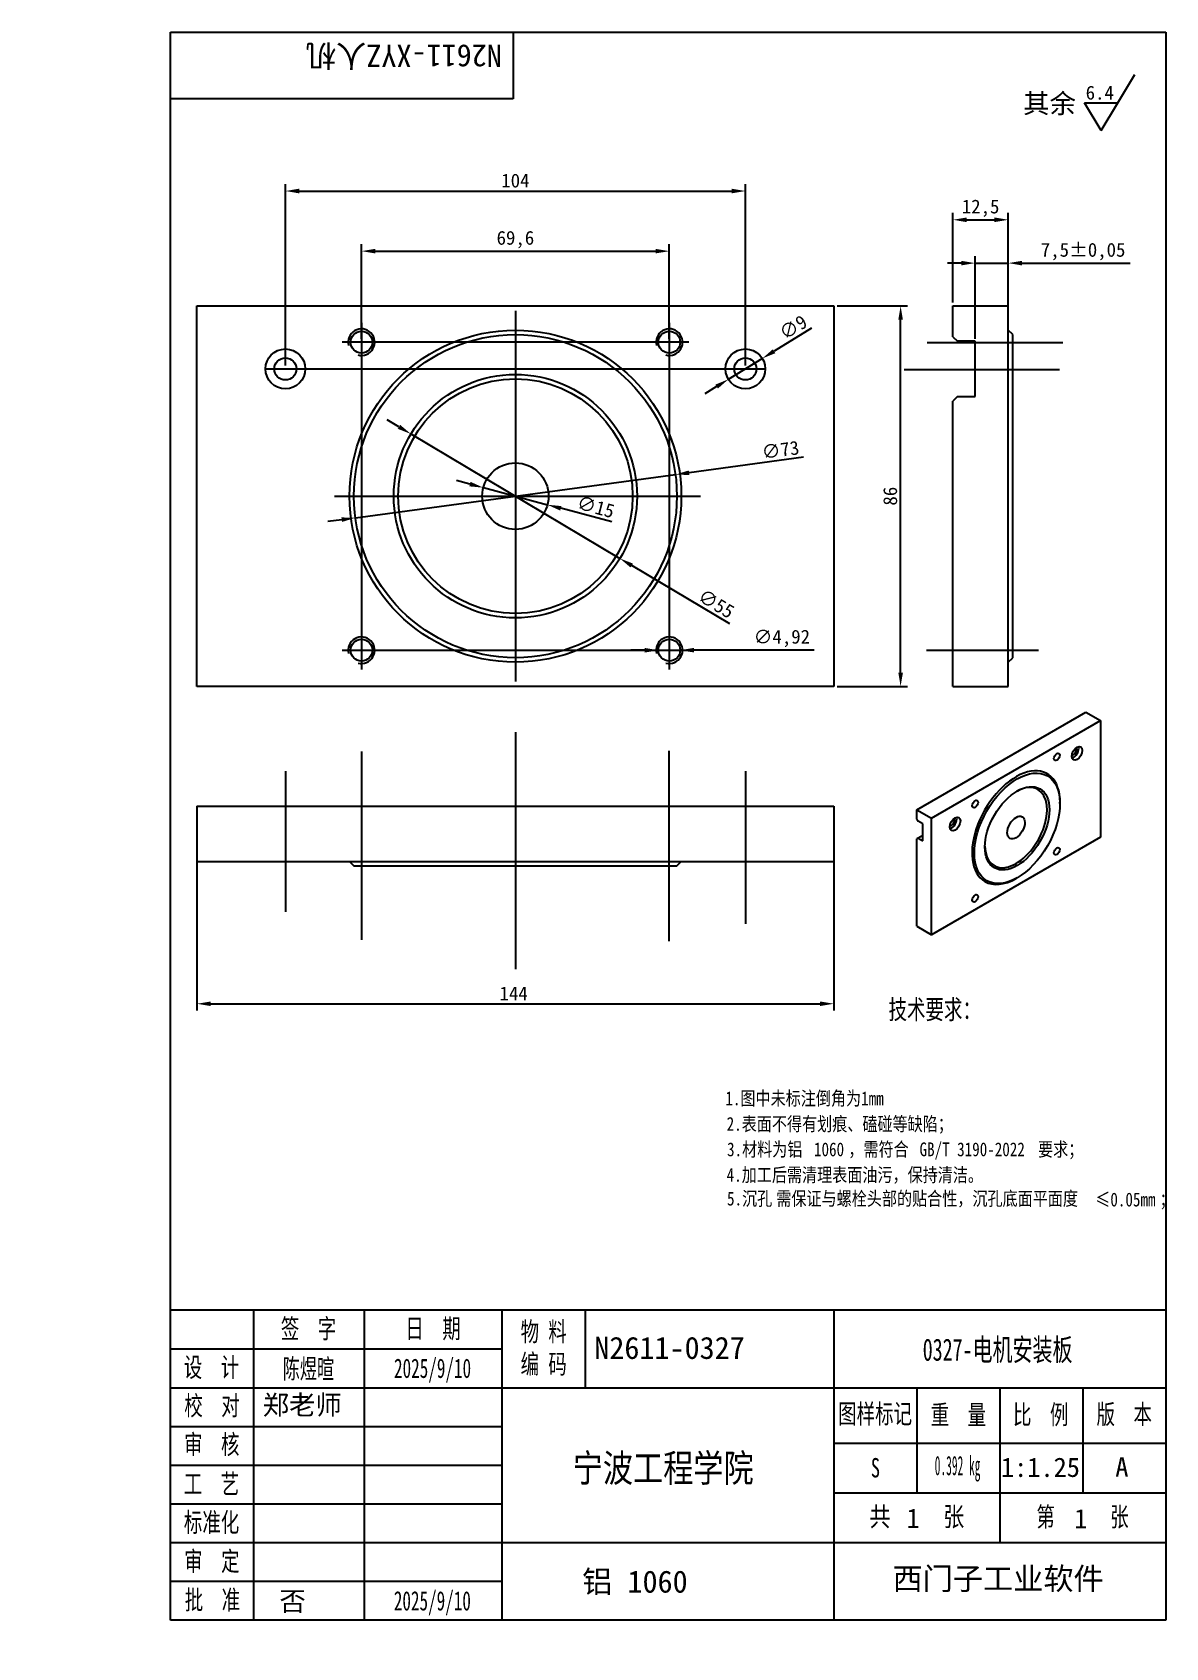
# Model space of a CAD drawing. Header units: millimetres. Extents: x 0 to 205, y 0 to 292.
import ezdxf
from ezdxf import colors
from ezdxf.entities.mleader import LeaderData, LeaderLine
from ezdxf.lldxf.tags import DXFTag
from ezdxf.math import Vec2, Vec3

# ---------------------------------------------------------------- set-up
doc = ezdxf.new("R2010")
doc.units = ezdxf.units.MM
for name, color, linetype in [('0327-电机安装板', 7, 'Continuous'), ('Default', 7, 'Continuous'), ('图框', 7, 'Continuous')]:
    doc.layers.add(name, color=color, linetype=linetype)
doc.styles.add('MtXpl_', font='SimSun.ttf')
doc.styles.add('SEACAD_Arial', font='arial.ttf', dxfattribs={"width": 0.8})
tags = doc.linetypes.add('CENTER2', pattern=[28.575, 19.05, -3.175, 3.175, -3.175]).pattern_tags.tags
tags[10:11] = [DXFTag(74, 4), DXFTag(75, 0), DXFTag(340, '0'), DXFTag(46, 0.0), DXFTag(50, 0.0), DXFTag(44, 0.0), DXFTag(45, 0.0)]
tags[8:9] = [DXFTag(74, 4), DXFTag(75, 0), DXFTag(340, '0'), DXFTag(46, 0.0), DXFTag(50, 0.0), DXFTag(44, 0.0), DXFTag(45, 0.0)]
tags[6:7] = [DXFTag(74, 4), DXFTag(75, 0), DXFTag(340, '0'), DXFTag(46, 0.0), DXFTag(50, 0.0), DXFTag(44, 0.0), DXFTag(45, 0.0)]
tags[4:5] = [DXFTag(74, 4), DXFTag(75, 0), DXFTag(340, '0'), DXFTag(46, 0.0), DXFTag(50, 0.0), DXFTag(44, 0.0), DXFTag(45, 0.0)]
doc.dimstyles.new('ISO-25', dxfattribs={"dimtxt": 2.5, "dimasz": 2.5, "dimexe": 1.25, "dimexo": 0.625, "dimtad": 1, "dimlfac": 1.25, "dimtxsty": 'Standard', "dimcen": 2.5, "dimclrd": 4, "dimadec": 0, "dimazin": 0, "dimtfac": 1, "dimtmove": 0, "dimatfit": 3, "dimfxl": 1, "dimarcsym": 0})

# ---------------------------------------------------------------- blocks, each defined once
blk = doc.blocks.new('SEANNOT_GROUP')
at = {"layer": 'Default', "color": 7, "linetype": 'CENTER2'}
blk.add_line((42.28, 231.16), (132.48, 231.16), dxfattribs=at)
blk = doc.blocks.new('SEANNOT_GROUP1')
at = {"layer": 'Default', "color": 7, "linetype": 'CENTER2'}
blk.add_line((87.38, 241.65), (87.38, 174.65), dxfattribs=at)
blk = doc.blocks.new('SEANNOT_GROUP2')
at = {"layer": 'Default', "color": 7, "linetype": 'CENTER2'}
blk.add_line((54.68, 208.15), (120.88, 208.15), dxfattribs=at)
blk = doc.blocks.new('SEANNOT_GROUP3')
at = {"layer": 'Default', "color": 7, "linetype": 'CENTER2'}
blk.add_line((59.54, 239.49), (59.54, 176.81), dxfattribs=at)
blk = doc.blocks.new('SEANNOT_GROUP4')
at = {"layer": 'Default', "color": 7, "linetype": 'CENTER2'}
blk.add_line((115.22, 239.49), (115.22, 176.81), dxfattribs=at)
blk = doc.blocks.new('SEANNOT_GROUP5')
at = {"layer": 'Default', "color": 7, "linetype": 'CENTER2'}
blk.add_line((56.04, 180.31), (118.72, 180.31), dxfattribs=at)
blk = doc.blocks.new('SEANNOT_GROUP6')
at = {"layer": 'Default', "color": 7, "linetype": 'CENTER2'}
blk.add_line((118.72, 235.99), (56.04, 235.99), dxfattribs=at)
blk = doc.blocks.new('SEANNOT_GROUP7')
at = {"layer": 'Default', "color": 7, "linetype": 'CENTER2'}
blk.add_line((157.72, 231.07), (185.76, 231.07), dxfattribs=at)
blk = doc.blocks.new('SEANNOT_GROUP8')
at = {"layer": 'Default', "color": 7, "linetype": 'CENTER2'}
blk.add_line((161.75, 180.29), (182.02, 180.29), dxfattribs=at)
blk = doc.blocks.new('SEANNOT_GROUP9')
at = {"layer": 'Default', "color": 7, "linetype": 'CENTER2'}
blk.add_line((161.85, 235.94), (186.38, 235.94), dxfattribs=at)
blk = doc.blocks.new('SEANNOT_GROUP10')
at = {"layer": 'Default', "color": 7, "linetype": 'CENTER2'}
blk.add_line((59.54, 162), (59.54, 127.96), dxfattribs=at)
blk = doc.blocks.new('SEANNOT_GROUP11')
at = {"layer": 'Default', "color": 7, "linetype": 'CENTER2'}
blk.add_line((115.16, 162.13), (115.16, 127.7), dxfattribs=at)
blk = doc.blocks.new('SEANNOT_GROUP12')
at = {"layer": 'Default', "color": 7, "linetype": 'CENTER2'}
blk.add_line((45.78, 158.43), (45.78, 133.02), dxfattribs=at)
blk = doc.blocks.new('SEANNOT_GROUP13')
at = {"layer": 'Default', "color": 7, "linetype": 'CENTER2'}
blk.add_line((128.98, 158.43), (128.98, 130.87), dxfattribs=at)
blk = doc.blocks.new('SEANNOT_GROUP14')
at = {"layer": 'Default', "color": 7, "linetype": 'CENTER2'}
blk.add_line((87.38, 165.47), (87.38, 122.65), dxfattribs=at)
blk = doc.blocks.new('SE')
at = {"layer": '0327-电机安装板', "color": 7, "linetype": 'Continuous'}
for p, q in [((29.78, 173.75), (29.78, 242.55)), ((29.78, 242.55), (144.98, 242.55)), ((144.98, 242.55), (144.98, 173.75)), ((144.98, 173.75), (29.78, 173.75))]:
    blk.add_line(p, q, dxfattribs=at)
for centre, radius in [((87.38, 208.15), 30), ((59.54, 235.99), 1.97), ((87.38, 208.15), 29.2), ((115.22, 235.99), 1.97), ((45.78, 231.16), 3.6), ((128.98, 231.16), 3.6), ((45.78, 231.16), 2), ((128.98, 231.16), 2), ((87.38, 208.15), 22), ((87.38, 208.15), 21.2), ((87.38, 208.15), 6), ((59.54, 180.31), 1.97), ((115.22, 180.31), 1.97)]:
    blk.add_circle(centre, radius, dxfattribs=at)
for centre in [(59.54, 235.99), (115.22, 235.99), (59.54, 180.31), (115.22, 180.31)]:
    blk.add_arc(centre, 2.4, 255, 195, dxfattribs=at)
blk = doc.blocks.new('SE1')
at = {"layer": '0327-电机安装板', "color": 7, "linetype": 'Continuous'}
for p, q in [((166.52, 242.55), (176.52, 242.55)), ((166.52, 236.95), (166.52, 242.55)), ((176.52, 173.75), (176.52, 242.55)), ((166.52, 236.95), (167.32, 236.15)), ((177.32, 237.35), (176.52, 238.15)), ((177.32, 178.95), (177.32, 237.35)), ((170.52, 236.15), (167.32, 236.15)), ((170.52, 226.15), (170.52, 236.15)), ((167.32, 226.15), (166.52, 225.35)), ((166.52, 173.75), (166.52, 225.35)), ((167.32, 226.15), (170.52, 226.15)), ((176.52, 178.15), (177.32, 178.95)), ((166.52, 173.75), (176.52, 173.75))]:
    blk.add_line(p, q, dxfattribs=at)
blk = doc.blocks.new('SE2')
at = {"layer": '0327-电机安装板', "color": 7, "linetype": 'Continuous'}
for p, q in [((29.78, 152.14), (144.98, 152.14)), ((29.78, 152.14), (29.78, 142.14)), ((144.98, 152.14), (144.98, 142.14)), ((29.78, 142.14), (144.98, 142.14)), ((57.38, 142.14), (58.18, 141.34)), ((58.18, 141.34), (116.58, 141.34)), ((116.58, 141.34), (117.38, 142.14))]:
    blk.add_line(p, q, dxfattribs=at)
blk = doc.blocks.new('SE3')
at = {"layer": '0327-电机安装板', "color": 7, "linetype": 'Continuous'}
for p, q in [((160, 151.48), (190.55, 169.12)), ((162.65, 149.95), (193.2, 167.59)), ((190.55, 169.12), (193.2, 167.59)), ((193.2, 167.59), (193.2, 146.52)), ((185.88, 152.58), (185.88, 152.83)), ((160, 151.48), (162.65, 149.95)), ((160, 149.77), (160, 151.48)), ((160, 149.77), (160.21, 149.4)), ((161.06, 148.91), (160.21, 149.4)), ((162.65, 128.88), (162.65, 149.95)), ((160.21, 146.34), (160, 146.21)), ((160, 130.42), (160, 146.21)), ((161.06, 146.83), (160.21, 146.34)), ((160.21, 146.34), (161.06, 145.85)), ((161.06, 145.85), (161.06, 148.91)), ((193.2, 146.52), (162.65, 128.88)), ((177.93, 139.05), (178.14, 139.17)), ((160, 130.42), (162.65, 128.88))]:
    blk.add_line(p, q, dxfattribs=at)
for centre, major_axis in [((185.31, 161.02), (-0.369, -0.639)), ((188.96, 161.65), (-0.68, -1.17)), ((178.14, 148.11), (-5.47, -9.48)), ((178.14, 148.11), (-4.13, -7.14)), ((170.54, 152.5), (-0.369, -0.639)), ((166.9, 148.91), (-0.68, -1.17)), ((177.93, 148.24), (1.12, 1.95)), ((185.31, 143.97), (-0.369, -0.639)), ((170.54, 135.45), (-0.369, -0.639))]:
    blk.add_ellipse(centre, major_axis=major_axis, ratio=0.57735, dxfattribs=at)
for centre, major_axis, start_param, end_param in [((188.32, 162.02), (-0.375, -0.65), 0.189697, 2.951895), ((188.32, 162.02), (-0.68, -1.17), 0.490883, 2.65071), ((177.93, 148.24), (-5.63, -9.74), 2.356194, 6.283185), ((177.93, 148.24), (3.97, 6.88), 2.374889, 6.283185), ((177.93, 148.24), (3.97, 6.88), 0, 0.766704), ((166.26, 149.28), (-0.375, -0.65), 0.189697, 2.951895), ((166.26, 149.28), (-0.68, -1.17), 0.490883, 2.65071), ((177.93, 148.24), (-5.63, -9.74), 0, 0.785398)]:
    blk.add_ellipse(centre, major_axis=major_axis, ratio=0.57735, start_param=start_param, end_param=end_param, dxfattribs=at)
blk = doc.blocks.new('_DOT')
at = {"color": 0}
blk.add_line((0, 0), (-1, 0), dxfattribs=at)
at = {"color": 0, "const_width": 0.333}
blk.add_lwpolyline([(-0.1665, 0, 1), (0.1665, 0, 1)], format="xyb", close=True, dxfattribs=at)
blk = doc.blocks.new('*D35')
at = {"color": 0, "lineweight": -2, "transparency": 16777216}
for p, q in [((29.78, 151.52), (29.78, 115.15)), ((144.98, 151.52), (144.98, 115.15))]:
    blk.add_line(p, q, dxfattribs=at)
at = {"color": 4, "lineweight": -2, "transparency": 16777216}
blk.add_line((32.28, 116.4), (142.48, 116.4), dxfattribs=at)
at = {"color": 4, "transparency": 16777216}
for points in [[(32.28, 116.81), (32.28, 115.98), (29.78, 116.4)], [(142.48, 116.81), (142.48, 115.98), (144.98, 116.4)]]:
    blk.add_solid(points, dxfattribs=at)
at = {"layer": 'Defpoints', "color": 0, "transparency": 16777216}
for p in [(29.78, 152.14), (144.98, 152.14), (144.98, 116.4)]:
    blk.add_point(p, dxfattribs=at)
at = {"color": 0, "transparency": 16777216, "insert": (87.07, 118.27), "char_height": 2.5, "attachment_point": 5}
blk.add_mtext('144', dxfattribs=at)
blk = doc.blocks.new('*D36')
at = {"color": 0, "lineweight": -2, "transparency": 16777216}
for p, q in [((145.6, 242.55), (158.3, 242.55)), ((145.6, 173.75), (158.3, 173.75))]:
    blk.add_line(p, q, dxfattribs=at)
at = {"color": 4, "lineweight": -2, "transparency": 16777216}
blk.add_line((157.05, 176.25), (157.05, 240.05), dxfattribs=at)
at = {"color": 4, "transparency": 16777216}
for points in [[(156.64, 240.05), (157.47, 240.05), (157.05, 242.55)], [(156.64, 176.25), (157.47, 176.25), (157.05, 173.75)]]:
    blk.add_solid(points, dxfattribs=at)
at = {"layer": 'Defpoints', "color": 0, "transparency": 16777216}
for p in [(144.98, 242.55), (157.05, 242.55), (144.98, 173.75)]:
    blk.add_point(p, dxfattribs=at)
at = {"color": 0, "transparency": 16777216, "insert": (155.18, 208.15), "char_height": 2.5, "attachment_point": 5, "rotation": 90}
blk.add_mtext('86', dxfattribs=at)
blk = doc.blocks.new('*D37')
at = {"color": 4, "lineweight": -2, "transparency": 16777216}
for p, q in [((79.16, 210.33), (76.75, 210.98)), ((81.58, 209.69), (93.17, 206.6)), ((104.85, 203.49), (95.59, 205.96))]:
    blk.add_line(p, q, dxfattribs=at)
at = {"color": 4, "transparency": 16777216}
for points in [[(79.27, 210.74), (79.05, 209.93), (81.58, 209.69)], [(95.7, 206.36), (95.48, 205.55), (93.17, 206.6)]]:
    blk.add_solid(points, dxfattribs=at)
at = {"layer": 'Defpoints', "color": 0, "transparency": 16777216}
for p in [(81.58, 209.69), (93.17, 206.6)]:
    blk.add_point(p, dxfattribs=at)
at = {"color": 0, "transparency": 16777216, "insert": (101.91, 206.21), "char_height": 2.5, "attachment_point": 5, "rotation": 345.0811}
blk.add_mtext('∅15', dxfattribs=at)
blk = doc.blocks.new('*D38')
at = {"color": 4, "lineweight": -2, "transparency": 16777216}
for p, q in [((66.32, 220.68), (64.17, 221.96)), ((68.47, 219.4), (106.28, 196.89)), ((126.14, 185.07), (108.43, 195.61))]:
    blk.add_line(p, q, dxfattribs=at)
at = {"color": 4, "transparency": 16777216}
for points in [[(66.54, 221.04), (66.11, 220.32), (68.47, 219.4)], [(108.64, 195.97), (108.21, 195.26), (106.28, 196.89)]]:
    blk.add_solid(points, dxfattribs=at)
at = {"layer": 'Defpoints', "color": 0, "transparency": 16777216}
for p in [(68.47, 219.4), (106.28, 196.89)]:
    blk.add_point(p, dxfattribs=at)
at = {"color": 0, "transparency": 16777216, "insert": (123.7, 188.71), "char_height": 2.5, "attachment_point": 5, "rotation": 329.2362}
blk.add_mtext('∅55', dxfattribs=at)
blk = doc.blocks.new('*D39')
at = {"color": 4, "lineweight": -2, "transparency": 16777216}
for p, q in [((139.49, 215.19), (118.79, 212.39)), ((58.44, 204.24), (116.31, 212.05)), ((55.96, 203.9), (53.48, 203.57))]:
    blk.add_line(p, q, dxfattribs=at)
at = {"color": 4, "transparency": 16777216}
for points in [[(118.73, 212.8), (118.85, 211.98), (116.31, 212.05)], [(55.9, 204.31), (56.02, 203.49), (58.44, 204.24)]]:
    blk.add_solid(points, dxfattribs=at)
at = {"layer": 'Defpoints', "color": 0, "transparency": 16777216}
for p in [(116.31, 212.05), (58.44, 204.24)]:
    blk.add_point(p, dxfattribs=at)
at = {"color": 0, "transparency": 16777216, "insert": (135.32, 216.51), "char_height": 2.5, "attachment_point": 5, "rotation": 7.6932}
blk.add_mtext('∅73', dxfattribs=at)
blk = doc.blocks.new('*D40')
at = {"color": 4, "lineweight": -2, "transparency": 16777216}
for p, q in [((140.92, 238.5), (134.17, 234.36)), ((125.91, 229.28), (132.04, 233.05)), ((123.78, 227.97), (121.65, 226.66))]:
    blk.add_line(p, q, dxfattribs=at)
at = {"color": 4, "transparency": 16777216}
for points in [[(133.95, 234.71), (134.39, 234), (132.04, 233.05)], [(123.56, 228.32), (124, 227.61), (125.91, 229.28)]]:
    blk.add_solid(points, dxfattribs=at)
at = {"layer": 'Defpoints', "color": 0, "transparency": 16777216}
for p in [(132.04, 233.05), (125.91, 229.28)]:
    blk.add_point(p, dxfattribs=at)
at = {"color": 0, "transparency": 16777216, "insert": (137.63, 238.68), "char_height": 2.5, "attachment_point": 5, "rotation": 31.59}
blk.add_mtext('∅9', dxfattribs=at)
blk = doc.blocks.new('*D41')
at = {"color": 4, "lineweight": -2, "transparency": 16777216}
for p, q in [((110.75, 180.3), (108.25, 180.29)), ((113.25, 180.3), (117.18, 180.31)), ((141.4, 180.34), (119.68, 180.31))]:
    blk.add_line(p, q, dxfattribs=at)
at = {"color": 4, "transparency": 16777216}
for points in [[(110.75, 180.72), (110.75, 179.88), (113.25, 180.3)], [(119.68, 180.73), (119.68, 179.9), (117.18, 180.31)]]:
    blk.add_solid(points, dxfattribs=at)
at = {"layer": 'Defpoints', "color": 0, "transparency": 16777216}
for p in [(113.25, 180.3), (117.18, 180.31)]:
    blk.add_point(p, dxfattribs=at)
at = {"color": 0, "transparency": 16777216, "insert": (135.57, 182.42), "char_height": 2.5, "attachment_point": 5, "rotation": 0.086}
blk.add_mtext('∅4,92', dxfattribs=at)
blk = doc.blocks.new('*D42')
at = {"color": 0, "lineweight": -2, "transparency": 16777216}
for p, q in [((59.54, 236.61), (59.54, 253.69)), ((115.22, 236.61), (115.22, 253.69))]:
    blk.add_line(p, q, dxfattribs=at)
at = {"color": 4, "lineweight": -2, "transparency": 16777216}
blk.add_line((62.04, 252.44), (112.72, 252.44), dxfattribs=at)
at = {"color": 4, "transparency": 16777216}
for points in [[(62.04, 252.86), (62.04, 252.03), (59.54, 252.44)], [(112.72, 252.86), (112.72, 252.03), (115.22, 252.44)]]:
    blk.add_solid(points, dxfattribs=at)
at = {"layer": 'Defpoints', "color": 0, "transparency": 16777216}
for p in [(115.22, 252.44), (59.54, 235.99), (115.22, 235.99)]:
    blk.add_point(p, dxfattribs=at)
at = {"color": 0, "transparency": 16777216, "insert": (87.38, 254.53), "char_height": 2.5, "attachment_point": 5}
blk.add_mtext('69,6', dxfattribs=at)
blk = doc.blocks.new('*D44')
at = {"color": 0, "lineweight": -2, "transparency": 16777216}
for p, q in [((45.78, 231.79), (45.78, 264.56)), ((128.98, 231.79), (128.98, 264.56))]:
    blk.add_line(p, q, dxfattribs=at)
at = {"color": 4, "lineweight": -2, "transparency": 16777216}
blk.add_line((48.28, 263.31), (126.48, 263.31), dxfattribs=at)
at = {"color": 4, "transparency": 16777216}
for points in [[(48.28, 263.73), (48.28, 262.89), (45.78, 263.31)], [(126.48, 263.73), (126.48, 262.89), (128.98, 263.31)]]:
    blk.add_solid(points, dxfattribs=at)
at = {"layer": 'Defpoints', "color": 0, "transparency": 16777216}
for p in [(128.98, 263.31), (45.78, 231.16), (128.98, 231.16)]:
    blk.add_point(p, dxfattribs=at)
at = {"color": 0, "transparency": 16777216, "insert": (87.38, 265.18), "char_height": 2.5, "attachment_point": 5}
blk.add_mtext('104', dxfattribs=at)
blk = doc.blocks.new('*D45')
at = {"color": 0, "lineweight": -2, "transparency": 16777216}
for p, q in [((166.52, 243.17), (166.52, 259.36)), ((176.52, 243.17), (176.52, 259.36))]:
    blk.add_line(p, q, dxfattribs=at)
at = {"color": 4, "lineweight": -2, "transparency": 16777216}
blk.add_line((169.02, 258.11), (174.02, 258.11), dxfattribs=at)
at = {"color": 4, "transparency": 16777216}
for points in [[(169.02, 258.53), (169.02, 257.69), (166.52, 258.11)], [(174.02, 258.53), (174.02, 257.69), (176.52, 258.11)]]:
    blk.add_solid(points, dxfattribs=at)
at = {"layer": 'Defpoints', "color": 0, "transparency": 16777216}
for p in [(176.52, 258.11), (166.52, 242.55), (176.52, 242.55)]:
    blk.add_point(p, dxfattribs=at)
at = {"color": 0, "transparency": 16777216, "insert": (171.52, 260.19), "char_height": 2.5, "attachment_point": 5}
blk.add_mtext('12,5', dxfattribs=at)
blk = doc.blocks.new('*D46')
at = {"color": 0, "lineweight": -2, "transparency": 16777216}
for p, q in [((170.52, 236.57), (170.52, 251.53)), ((176.52, 236.57), (176.52, 251.53))]:
    blk.add_line(p, q, dxfattribs=at)
at = {"color": 4, "lineweight": -2, "transparency": 16777216}
for p, q in [((168.02, 250.28), (165.52, 250.28)), ((170.52, 250.28), (176.52, 250.28)), ((179.02, 250.28), (198.6, 250.28))]:
    blk.add_line(p, q, dxfattribs=at)
at = {"color": 4, "transparency": 16777216}
for points in [[(168.02, 250.69), (168.02, 249.86), (170.52, 250.28)], [(179.02, 250.69), (179.02, 249.86), (176.52, 250.28)]]:
    blk.add_solid(points, dxfattribs=at)
at = {"layer": 'Defpoints', "color": 0, "transparency": 16777216}
for p in [(176.52, 250.28), (170.52, 235.94), (176.52, 235.94)]:
    blk.add_point(p, dxfattribs=at)
at = {"color": 0, "transparency": 16777216, "insert": (190.06, 252.36), "char_height": 2.5, "attachment_point": 5}
blk.add_mtext('7,5±0,05', dxfattribs=at)

msp = doc.modelspace()

# ---------------------------------------------------------------- linework, layer by layer
at = {"color": 4}
for p, q in [((196.3162, 279.2449), (199.4032, 284.3899)), ((190.3162, 279.2449), (196.3162, 279.2449)), ((193.3162, 274.2449), (190.3162, 279.2449)), ((193.3162, 274.2449), (196.3162, 279.2449))]:
    msp.add_line(p, q, dxfattribs=at)
at = {"layer": 'Default', "color": 7, "linetype": 'Continuous'}
for p, q in [((40, 61), (40, 5)), ((60, 61), (60, 5)), ((100, 61), (100, 47)), ((25, 54), (85, 54)), ((25, 47), (205, 47)), ((175, 47.003), (175, 19)), ((25, 40), (85, 40)), ((145, 28.003), (205, 28.003))]:
    msp.add_line(p, q, dxfattribs=at)
at = {"layer": '图框', "color": 7, "linetype": 'Continuous'}
for p, q in [((25, 5), (25, 292)), ((25, 292), (205, 292)), ((87, 292), (87, 280)), ((205, 292), (205, 5)), ((87, 280), (25, 280)), ((205, 61), (25, 61)), ((85, 5), (85, 61)), ((145, 61), (145, 5)), ((145, 47), (205, 47)), ((160, 47.003), (160, 28.003)), ((190, 47.003), (190, 28.003)), ((145, 37), (205, 37)), ((25, 33), (85, 33)), ((25, 26), (85, 26)), ((25, 19), (205, 19)), ((25, 12), (85, 12)), ((205, 5), (25, 5))]:
    msp.add_line(p, q, dxfattribs=at)

# ---------------------------------------------------------------- block references
at = {"layer": 'Default'}
for name in ['SE', 'SE1', 'SEANNOT_GROUP3', 'SEANNOT_GROUP1', 'SEANNOT_GROUP4', 'SEANNOT_GROUP6', 'SEANNOT_GROUP9', 'SEANNOT_GROUP', 'SEANNOT_GROUP7', 'SEANNOT_GROUP2', 'SEANNOT_GROUP5', 'SEANNOT_GROUP8', 'SE3', 'SEANNOT_GROUP14', 'SEANNOT_GROUP10', 'SEANNOT_GROUP11', 'SEANNOT_GROUP12', 'SEANNOT_GROUP13', 'SE2']:
    msp.add_blockref(name, (0, 0), dxfattribs=at)

# ---------------------------------------------------------------- texts
at = {"color": 4, "style": 'MtXpl_'}
msp.add_text('其余', height=3.5, dxfattribs=at).set_placement((179.2156, 277.384))
at = {"color": 4}
msp.add_text('6.4', height=2.5, dxfattribs=at).set_placement((190.5247, 279.8431))
at = {"color": 40, "true_color": 0xf8d731, "style": 'MtXpl_', "width": 0.8}
for s, p in [('1.图中未标注倒角为1mm', (125.3628, 98.0502)), ('2.表面不得有划痕、磕碰等缺陷；', (125.5902, 93.4349)), ('3.材料为铝 ', (125.6573, 88.8353)), ('1060', (141.3891, 88.8353)), ('，需符合 ', (147.6047, 88.8353)), ('GB/T 3190-2022 ', (160.4762, 88.8353)), ('要求；', (181.91, 88.8353)), ('4.加工后需清理表面油污，保持清洁。', (125.5902, 84.2217)), ('5.沉孔', (125.6545, 79.9399)), ('需保证与螺栓头部的贴合性，沉孔底面平面度', (134.5723, 79.9399)), ('≤0.05mm', (192.2661, 79.7642)), ('；', (203.8923, 79.7642))]:
    msp.add_text(s, height=2.5, dxfattribs=at).set_placement(p)
at = {"insert": (41.6711, 45.6308), "char_height": 3.5, "attachment_point": 1}
msp.add_mtext_dynamic_manual_height_columns('{\\fSimSun|b0|i0|c134|p0;郑\\fMS PGothic|b0|i0|c128|p34;老\\fSimSun|b0|i0|c134|p0;师}', width=15.346117, gutter_width=17.5, heights=[0], dxfattribs=at)
at = {"layer": 'Default', "insert": (154.8649, 117.1193), "char_height": 3.5, "width": 19.563019, "attachment_point": 1, "style": 'SEACAD_Arial'}
msp.add_mtext('{\\f宋体|b0||i0||c0|p34;\\C7;\\H3.5;\\W0.7;技术要求：}', dxfattribs=at)
at = {"layer": '图框', "char_height": 3.5, "attachment_point": 5, "style": 'SEACAD_Arial'}
for s, insert, width in [('{\\f宋体|b0||i0||c0|p34;\\C7;\\H3.5;\\W0.7;签  字}', (49.965, 57.4826), 19.96692), ('{\\f宋体|b0||i0||c0|p34;\\C7;\\H3.5;\\W0.7;日  期}', (72.4984, 57.5054), 25.046971), ('{\\f宋体|b0||i0||c0|p34;\\C7;\\H3.5;\\W0.7;物 料\\P}{\\f宋体|b0||i0||c0|p34;\\C7;\\H3.5;\\W0.7;编 码\\P}', (92.5013, 54.0275), 14.970527), ('{\\f宋体|b0||i0||c0|p34;\\C7;\\H3.5;\\W0.7;设  计}', (32.4043, 50.4934), 14.851195), ('{\\f宋体|b0||i0||c0|p34;\\C7;\\H3.5;\\W0.7;校  对}', (32.5051, 43.5621), 14.895466), ('{\\f宋体|b0||i0||c0|p34;\\C7;\\H3.5;\\W0.7;图样标记}', (152.4427, 42.0879), 14.830088), ('{\\f宋体|b0||i0||c0|p34;\\C7;\\H3.5;\\W0.7;重  量}', (167.5044, 41.9708), 14.909583), ('{\\f宋体|b0||i0||c0|p34;\\C7;\\H3.5;\\W0.7;比  例}', (182.3866, 41.9426), 14.953657), ('{\\f宋体|b0||i0||c0|p34;\\C7;\\H3.5;\\W0.7;版  本}', (197.4961, 41.9992), 15.026697), ('{\\f宋体|b0||i0||c0|p34;\\C7;\\H3.5;\\W0.7;审  核}', (32.4658, 36.5574), 14.974169), ('{\\f宋体|b0||i0||c0|p34;\\C7;\\H3.5;\\W0.7;S}', (152.4988, 32.501), 14.999281), ('{\\f宋体|b0||i0||c0|p34;\\C7;\\H3.5;\\W0.7;工  艺}', (32.4043, 29.4741), 14.851195), ('{\\f宋体|b0||i0||c0|p34;\\C7;\\H3.5;\\W0.7;标准化}', (32.4217, 22.4763), 14.816504), ('{\\f宋体|b0||i0||c0|p34;\\C7;\\H3.5;\\W0.8;共     张}', (159.9951, 23.5031), 29.999705), ('{\\f宋体|b0||i0||c0|p34;\\C7;\\H3.5;\\W0.7;第      张}', (189.9521, 23.4696), 29.903823), ('{\\f宋体|b0||i0||c0|p34;\\C7;\\H3.5;\\W0.7;审  定}', (32.4831, 15.4422), 14.939478), ('{\\f宋体|b0||i0||c0|p34;\\C7;\\H3.5;\\W0.7;批  准}', (32.58, 8.4723), 14.936404)]:
    msp.add_mtext(s, dxfattribs=dict(at, insert=insert, width=width))
at = {"layer": '图框', "insert": (174.6837, 12.2564), "char_height": 4, "width": 65.807381, "attachment_point": 5}
msp.add_mtext('{\\f宋体|b1||i0||c0|p34;\\C7;\\H4.;\\W1.;西门子工业软件}', dxfattribs=at)

# ---------------------------------------------------------------- dimensions: what is measured, and where the dimension line sits
at = {"color": 4}
for base, p1, p2, picture, middle in [((128.9754, 263.3084), (45.7754, 231.1615), (128.9754, 231.1615), '*D44', (87.3754, 265.1834)), ((176.5173, 258.1114), (166.5173, 242.5455), (176.5173, 242.5455), '*D45', (171.5173, 260.1947)), ((115.2154, 252.4418), (59.5354, 235.9855), (115.2154, 235.9855), '*D42', (87.3754, 254.5251))]:
    dim = msp.add_linear_dim(base=base, p1=p1, p2=p2, dimstyle='ISO-25', dxfattribs=at)
    dim.commit()
    dim.dimension.update_dxf_attribs({"geometry": picture, "text_midpoint": middle})
dim = msp.add_linear_dim(base=(176.5173, 250.2769), p1=(170.5173, 235.9437), p2=(176.5173, 235.9437), dimstyle='ISO-25', override={"dimgap": 0.625, "dimtol": 1, "dimlim": 0, "dimtp": 0.05, "dimtm": 0.05}, dxfattribs=at)
dim.commit()
dim.dimension.update_dxf_attribs({"geometry": '*D46', "text_midpoint": (190.059, 252.3603)})
dim = msp.add_linear_dim(base=(157.0531, 242.5455), p1=(144.9754, 173.7455), p2=(144.9754, 242.5455), angle=90, dimstyle='ISO-25', dxfattribs=at)
dim.commit()
dim.dimension.update_dxf_attribs({"geometry": '*D36', "text_midpoint": (155.1781, 208.1455)})
for p1, p2, picture, middle in [((125.9088, 229.2756), (132.0419, 233.0473), '*D40', (137.6258, 238.6823)), ((81.5776, 209.6902), (93.1731, 206.6007), '*D37', (101.9096, 206.2135))]:
    dim = msp.add_diameter_dim_2p(p1=p1, p2=p2, dimstyle='ISO-25', dxfattribs=at)
    dim.commit()
    dim.dimension.update_dxf_attribs({"geometry": picture, "text_midpoint": middle})
for p1, p2, picture, middle in [((68.4711, 219.3984), (106.2796, 196.8925), '*D38', (122.7371, 187.0959)), ((58.4382, 204.2365), (116.3126, 212.0544), '*D39', (135.5687, 214.6556)), ((113.2486, 180.3025), (117.1822, 180.3084), '*D41', (135.5687, 180.336))]:
    dim = msp.add_diameter_dim_2p(p1=p1, p2=p2, dimstyle='ISO-25', dxfattribs=at)
    dim.commit()
    dim.dimension.update_dxf_attribs({"geometry": picture, "text_midpoint": middle, "dimtype": 163})
dim = msp.add_linear_dim(base=(144.9754, 116.3966), p1=(29.7754, 152.141), p2=(144.9754, 152.141), dimstyle='ISO-25', dxfattribs=at)
dim.commit()
dim.dimension.update_dxf_attribs({"geometry": '*D35', "text_midpoint": (87.0671, 116.3966), "dimtype": 160})

# ---------------------------------------------------------------- leaders
at = {"layer": '图框', "color": 7, "linetype": 'Continuous'}
ml = msp.add_multileader_mtext('Standard', dxfattribs=at)
ml.set_content('{\\pxsm0.9;\\f宋体|b0||i0||c0|p34;\\W1.;N2611-XYZ人机\\P}', color=7)
ml.set_leader_properties()
ml.set_arrow_properties(name='DOT')
ml.build(insert=Vec2(0, 0))
ml.multileader.update_dxf_attribs({"leader_type": 0, "dogleg_length": 0})
ctx = ml.context
ctx.base_point, ctx.landing_gap_size = Vec3(87.6783, 288.0449), 1.4
ctx.text_align_type = 1
notes = []
notes.append((ctx, [(0, (0, 0, 0), (0, 0), (1, 0), 1, [])]))
ctx.mtext.insert, ctx.mtext.text_direction, ctx.mtext.rotation, ctx.mtext.alignment = Vec3(67.222, 285.7429), Vec3(-1, 0), 3.14159265, 2
ml = msp.add_multileader_mtext('Standard', dxfattribs=at)
ml.set_content('{\\pxsm0.9;\\f宋体|b0||i0||c0|p34;\\W0.6625579021;0327-电机安装板\\P}', color=7)
ml.set_leader_properties()
ml.set_arrow_properties(name='DOT')
ml.build(insert=Vec2(0, 0))
ml.multileader.update_dxf_attribs({"leader_type": 0, "dogleg_length": 0})
ctx = ml.context
ctx.base_point, ctx.landing_gap_size = Vec3(158.5611, 53.5747), 1.4
ctx.text_align_type = 1
notes.append((ctx, [(0, (0, 0, 0), (0, 0), (1, 0), 1, [])]))
ctx.mtext.insert, ctx.mtext.alignment = Vec3(174.5953, 55.8767), 2
ml = msp.add_multileader_mtext('Standard', dxfattribs=at)
ml.set_content('{\\pxsm0.9;\\f宋体|b0||i0||c0|p34;\\W1.;N2611-0327\\P}', color=7)
ml.set_leader_properties()
ml.set_arrow_properties(name='DOT')
ml.build(insert=Vec2(0, 0))
ml.multileader.update_dxf_attribs({"leader_type": 0, "dogleg_length": 0})
ctx = ml.context
ctx.base_point, ctx.landing_gap_size = Vec3(99.1472, 54.198), 1.4
ctx.text_align_type = 1
notes.append((ctx, [(0, (0, 0, 0), (0, 0), (1, 0), 1, [])]))
ctx.mtext.insert, ctx.mtext.alignment = Vec3(115.2572, 56.198), 2
ml = msp.add_multileader_mtext('Standard', dxfattribs=at)
ml.set_content('{\\pxsm0.9;\\f宋体|b0||i0||c0|p34;\\W0.6507936508;陈煜暄\\P}', color=7)
ml.set_leader_properties()
ml.set_arrow_properties(name='DOT')
ml.build(insert=Vec2(0, 0))
ml.multileader.update_dxf_attribs({"leader_type": 0, "dogleg_length": 0, "arrow_head_size": 3.5})
ctx = ml.context
ctx.base_point, ctx.char_height, ctx.arrow_head_size, ctx.landing_gap_size = Vec3(43.2693, 50.161), 3.5, 3.5, 1.225
ctx.text_align_type = 1
notes.append((ctx, [(0, (0, 0, 0), (0, 0), (1, 0), 1, [])]))
ctx.mtext.insert, ctx.mtext.alignment = Vec3(49.9388, 52.1752), 2
ml = msp.add_multileader_mtext('Standard', dxfattribs=at)
ml.set_content('{\\pxsm0.9;\\f宋体|b0||i0||c0|p34;\\W0.6507936508;2025/9/10\\P}', color=7)
ml.set_leader_properties()
ml.set_arrow_properties(name='DOT')
ml.build(insert=Vec2(0, 0))
ml.multileader.update_dxf_attribs({"leader_type": 0, "dogleg_length": 0, "arrow_head_size": 3.5})
ctx = ml.context
ctx.base_point, ctx.char_height, ctx.arrow_head_size, ctx.landing_gap_size = Vec3(63.2342, 50.3286), 3.5, 3.5, 1.225
ctx.text_align_type = 1
notes.append((ctx, [(0, (0, 0, 0), (0, 0), (1, 0), 1, [])]))
ctx.mtext.insert, ctx.mtext.alignment = Vec3(72.3967, 52.2641), 2
ml = msp.add_multileader_mtext('Standard', dxfattribs=at)
ml.set_content('{\\pxsm0.9;\\f宋体|b0||i0||c0|p34;\\W0.7996880969;宁波工程学院\\P}', color=7)
ml.set_leader_properties()
ml.set_arrow_properties(name='DOT')
ml.build(insert=Vec2(0, 0))
ml.multileader.update_dxf_attribs({"leader_type": 0, "dogleg_length": 0, "arrow_head_size": 5})
ctx = ml.context
ctx.base_point, ctx.char_height, ctx.arrow_head_size, ctx.landing_gap_size = Vec3(95.3775, 32.1184), 5, 5, 1.75
ctx.text_align_type = 1
notes.append((ctx, [(0, (0, 0, 0), (0, 0), (1, 0), 1, [])]))
ctx.mtext.insert, ctx.mtext.alignment = Vec3(114.1065, 34.9684), 2
ml = msp.add_multileader_mtext('Standard', dxfattribs=at)
ml.set_content('{\\pxsm0.9;\\f宋体|b0||i0||c0|p34;\\W0.4338673331;0.392 kg\\P}', color=7)
ml.set_leader_properties()
ml.set_arrow_properties(name='DOT')
ml.build(insert=Vec2(0, 0))
ml.multileader.update_dxf_attribs({"leader_type": 0, "dogleg_length": 0, "arrow_head_size": 3.5})
ctx = ml.context
ctx.base_point, ctx.char_height, ctx.arrow_head_size, ctx.landing_gap_size = Vec3(161.0955, 32.5932), 3.5, 3.5, 1.225
ctx.text_align_type = 1
notes.append((ctx, [(0, (0, 0, 0), (0, 0), (1, 0), 1, [])]))
ctx.mtext.insert, ctx.mtext.alignment = Vec3(167.3534, 34.6757), 2
ml = msp.add_multileader_mtext('Standard', dxfattribs=at)
ml.set_content('{\\pxsm0.9;\\f宋体|b0||i0||c0|p34;\\W1.;A\\P}', color=7)
ml.set_leader_properties()
ml.set_arrow_properties(name='DOT')
ml.build(insert=Vec2(0, 0))
ml.multileader.update_dxf_attribs({"leader_type": 0, "dogleg_length": 0, "arrow_head_size": 3.5})
ctx = ml.context
ctx.base_point, ctx.char_height, ctx.arrow_head_size, ctx.landing_gap_size = Vec3(193.8901, 32.6684), 3.5, 3.5, 1.225
ctx.text_align_type = 1
notes.append((ctx, [(0, (0, 0, 0), (0, 0), (1, 0), 1, [])]))
ctx.mtext.insert, ctx.mtext.alignment = Vec3(197.0731, 34.4184), 2
ml = msp.add_multileader_mtext('Standard', dxfattribs=at)
ml.set_content('{\\pxsm0.9;\\f宋体|b0||i0||c0|p34;\\W1.;1:1.25\\P}', color=7)
ml.set_leader_properties()
ml.set_arrow_properties(name='DOT')
ml.build(insert=Vec2(0, 0))
ml.multileader.update_dxf_attribs({"leader_type": 0, "dogleg_length": 0, "arrow_head_size": 3.5})
ctx = ml.context
ctx.base_point, ctx.char_height, ctx.arrow_head_size, ctx.landing_gap_size = Vec3(173.2757, 32.6143), 3.5, 3.5, 1.225
ctx.text_align_type = 1
notes.append((ctx, [(0, (0, 0, 0), (0, 0), (1, 0), 1, [])]))
ctx.mtext.insert, ctx.mtext.alignment = Vec3(182.3439, 34.3643), 2
ml = msp.add_multileader_mtext('Standard', dxfattribs=at)
ml.set_content('{\\pxsm0.9;\\f宋体|b0||i0||c0|p34;\\W1.;1\\P}', color=7)
ml.set_leader_properties()
ml.set_arrow_properties(name='DOT')
ml.build(insert=Vec2(0, 0))
ml.multileader.update_dxf_attribs({"leader_type": 0, "dogleg_length": 0, "arrow_head_size": 3.5})
ctx = ml.context
ctx.base_point, ctx.char_height, ctx.arrow_head_size, ctx.landing_gap_size = Vec3(157.0727, 23.3988), 3.5, 3.5, 1.225
ctx.text_align_type = 2
notes.append((ctx, [(0, (0, 0, 0), (0, 0), (1, 0), 1, [])]))
ctx.mtext.insert, ctx.mtext.alignment = Vec3(160.4972, 25.1488), 3
ml = msp.add_multileader_mtext('Standard', dxfattribs=at)
ml.set_content('{\\pxsm0.9;\\f宋体|b0||i0||c0|p34;\\W1.;1\\P}', color=7)
ml.set_leader_properties()
ml.set_arrow_properties(name='DOT')
ml.build(insert=Vec2(0, 0))
ml.multileader.update_dxf_attribs({"leader_type": 0, "dogleg_length": 0, "arrow_head_size": 3.5})
ctx = ml.context
ctx.base_point, ctx.char_height, ctx.arrow_head_size, ctx.landing_gap_size = Vec3(186.9252, 23.3256), 3.5, 3.5, 1.225
ctx.text_align_type = 1
notes.append((ctx, [(0, (0, 0, 0), (0, 0), (1, 0), 1, [])]))
ctx.mtext.insert, ctx.mtext.alignment = Vec3(189.6374, 25.0756), 2
ml = msp.add_multileader_mtext('Standard', dxfattribs=at)
ml.set_content('{\\pxsm0.9;\\f宋体|b0||i0||c0|p34;\\W1.;铝 1060\\P}', color=7)
ml.set_leader_properties()
ml.set_arrow_properties(name='DOT')
ml.build(insert=Vec2(0, 0))
ml.multileader.update_dxf_attribs({"leader_type": 0, "dogleg_length": 0})
ctx = ml.context
ctx.base_point, ctx.landing_gap_size = Vec3(97.2661, 11.7453), 1.4
ctx.text_align_type = 1
notes.append((ctx, [(0, (0, 0, 0), (0, 0), (1, 0), 1, [])]))
ctx.mtext.insert, ctx.mtext.alignment = Vec3(109.0072, 13.9473), 2
ml = msp.add_multileader_mtext('Standard', dxfattribs=at)
ml.set_content('{\\pxsm0.9;\\f宋体|b0||i0||c0|p34;\\W0.6507936508;2025/9/10\\P}', color=7)
ml.set_leader_properties()
ml.set_arrow_properties(name='DOT')
ml.build(insert=Vec2(0, 0))
ml.multileader.update_dxf_attribs({"leader_type": 0, "dogleg_length": 0, "arrow_head_size": 3.5})
ctx = ml.context
ctx.base_point, ctx.char_height, ctx.arrow_head_size, ctx.landing_gap_size = Vec3(63.1988, 8.2891), 3.5, 3.5, 1.225
ctx.text_align_type = 1
notes.append((ctx, [(0, (0, 0, 0), (0, 0), (1, 0), 1, [])]))
ctx.mtext.insert, ctx.mtext.alignment = Vec3(72.3612, 10.2246), 2
ml = msp.add_multileader_mtext('Standard', dxfattribs=at)
ml.set_content('{\\pxsm0.9;\\f宋体|b0||i0||c0|p34;\\W1.;否\\P}', color=7)
ml.set_leader_properties()
ml.set_arrow_properties(name='DOT')
ml.build(insert=Vec2(0, 0))
ml.multileader.update_dxf_attribs({"leader_type": 0, "dogleg_length": 0, "arrow_head_size": 3.5})
ctx = ml.context
ctx.base_point, ctx.char_height, ctx.arrow_head_size, ctx.landing_gap_size = Vec3(42.9545, 8.1526), 3.5, 3.5, 1.225
ctx.text_align_type = 1
notes.append((ctx, [(0, (0, 0, 0), (0, 0), (1, 0), 1, [])]))
ctx.mtext.insert, ctx.mtext.alignment = Vec3(47.0855, 10.1476), 2
for ctx, leaders in notes:
    for number, flags, end, landing, length, lines in leaders:
        leader = LeaderData()
        leader.index, (leader.has_last_leader_line, leader.has_dogleg_vector, leader.attachment_direction) = number, flags
        leader.last_leader_point, leader.dogleg_vector, leader.dogleg_length = Vec3(end), Vec3(landing), length
        for number, points, colour, breaks in lines:
            line = LeaderLine()
            line.index, line.vertices, line.color, line.breaks = number, Vec3.list(points), colors.encode_raw_color(colour), breaks
            leader.lines.append(line)
        ctx.leaders.append(leader)

doc.saveas('drawing.dxf')
